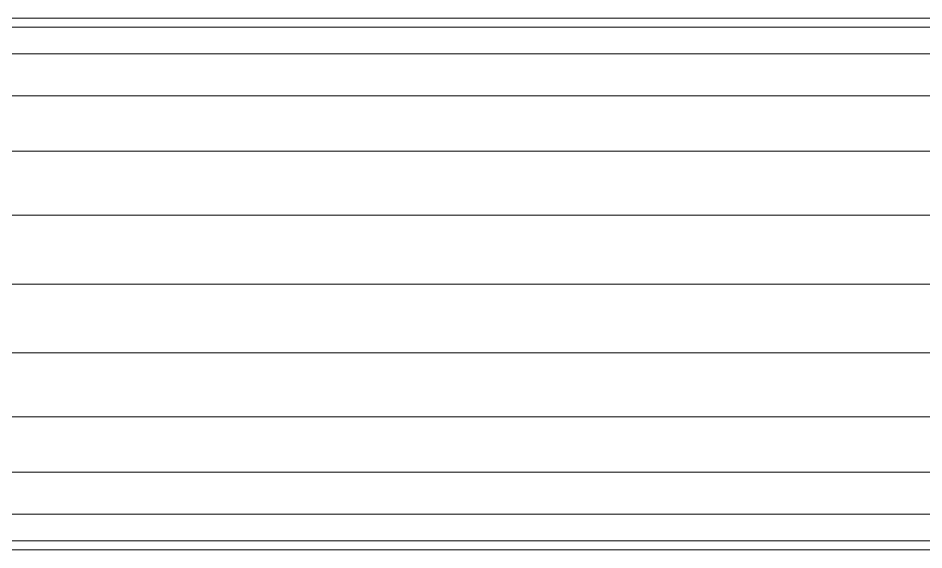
# Model space of a CAD drawing. Header units: inches. Extents: x -3326 to -59, y 8 to 1043.
# Drawn here: x -1288.473 to -1286.233, y 452.978 to 454.293 of the extents above; entities that cross this region are included whole.
import ezdxf

# ---------------------------------------------------------------- set-up
doc = ezdxf.new("R2010")
doc.units = ezdxf.units.IN
doc.header["$MEASUREMENT"] = 0
doc.layers.add('F-SPRN', color=10, linetype='Continuous', lineweight=9)

msp = doc.modelspace()

# ---------------------------------------------------------------- linework, layer by layer
at = {"layer": 'F-SPRN', "color": 1}
msp.add_line((-1284.955, 453.635, 964), (-1299.1289, 453.635, 964), dxfattribs=at)
msp.add_line((-1284.955, 453.635, 964), (-1299.1289, 453.635, 964), dxfattribs=at)

# ---------------------------------------------------------------- meshes
mesh = msp.add_polyface(dxfattribs=at)
corners = [(-1284.955, 453.635, 964.6575), (-1284.955, 453.8052, 964.6351), (-1284.955, 453.9638, 964.5694), (-1284.955, 454.1, 964.4649), (-1284.955, 454.2044, 964.3287), (-1284.955, 454.2701, 964.1701), (-1284.955, 454.2925, 964), (-1299.1289, 454.2925, 964), (-1299.1289, 454.2701, 964.1701), (-1299.1289, 454.2044, 964.3287), (-1299.1289, 454.1, 964.4649), (-1299.1289, 453.9638, 964.5694), (-1299.1289, 453.8052, 964.6351), (-1299.1289, 453.635, 964.6575)]
mesh.append_faces([[corners[k] for k in face] for face in [(8, 9, 4, 5), (3, 4, 9, 10), (11, 12, 1, 2), (2, 3, 10, 11)]], dxfattribs={"vtx1": -1, "vtx3": -1, "color": 1})
mesh.append_faces([[corners[k] for k in face] for face in [(6, 7, 8, 5)]], dxfattribs={"vtx2": -1, "color": 1})
mesh.append_faces([[corners[k] for k in face] for face in [(12, 13, 0, 1)]], dxfattribs={"vtx3": -1, "color": 1})
mesh = msp.add_polyface(dxfattribs=at)
corners = [(-1284.955, 454.2925, 964), (-1284.955, 454.2701, 963.8298), (-1284.955, 454.2044, 963.6713), (-1284.955, 454.1, 963.535), (-1284.955, 453.9638, 963.4306), (-1284.955, 453.8052, 963.3649), (-1284.955, 453.635, 963.3425), (-1299.1289, 453.635, 963.3425), (-1299.1289, 453.8052, 963.3649), (-1299.1289, 453.9638, 963.4306), (-1299.1289, 454.1, 963.535), (-1299.1289, 454.2044, 963.6713), (-1299.1289, 454.2701, 963.8298), (-1299.1289, 454.2925, 964)]
mesh.append_faces([[corners[k] for k in face] for face in [(7, 8, 5, 6)]], dxfattribs={"vtx1": -1, "color": 1})
mesh.append_faces([[corners[k] for k in face] for face in [(8, 9, 4, 5), (3, 4, 9, 10), (11, 12, 1, 2), (2, 3, 10, 11)]], dxfattribs={"vtx1": -1, "vtx3": -1, "color": 1})
mesh.append_faces([[corners[k] for k in face] for face in [(12, 13, 0, 1)]], dxfattribs={"vtx3": -1, "color": 1})
mesh = msp.add_polyface(dxfattribs=at)
corners = [(-1284.955, 452.9775, 964), (-1284.955, 453, 964.1701), (-1284.955, 453.0656, 964.3287), (-1284.955, 453.1701, 964.4649), (-1284.955, 453.3063, 964.5694), (-1284.955, 453.4649, 964.6351), (-1284.955, 453.635, 964.6575), (-1299.1289, 453.635, 964.6575), (-1299.1289, 453.4649, 964.6351), (-1299.1289, 453.3063, 964.5694), (-1299.1289, 453.1701, 964.4649), (-1299.1289, 453.0656, 964.3287), (-1299.1289, 453, 964.1701), (-1299.1289, 452.9775, 964)]
mesh.append_faces([[corners[k] for k in face] for face in [(7, 8, 5, 6)]], dxfattribs={"vtx1": -1, "color": 1})
mesh.append_faces([[corners[k] for k in face] for face in [(8, 9, 4, 5), (3, 4, 9, 10), (11, 12, 1, 2), (2, 3, 10, 11)]], dxfattribs={"vtx1": -1, "vtx3": -1, "color": 1})
mesh.append_faces([[corners[k] for k in face] for face in [(12, 13, 0, 1)]], dxfattribs={"vtx3": -1, "color": 1})
mesh = msp.add_polyface(dxfattribs=at)
corners = [(-1284.955, 453.635, 963.3425), (-1284.955, 453.4649, 963.3649), (-1284.955, 453.3063, 963.4306), (-1284.955, 453.1701, 963.535), (-1284.955, 453.0656, 963.6713), (-1284.955, 453, 963.8298), (-1284.955, 452.9775, 964), (-1299.1289, 452.9775, 964), (-1299.1289, 453, 963.8298), (-1299.1289, 453.0656, 963.6713), (-1299.1289, 453.1701, 963.535), (-1299.1289, 453.3063, 963.4306), (-1299.1289, 453.4649, 963.3649), (-1299.1289, 453.635, 963.3425)]
mesh.append_faces([[corners[k] for k in face] for face in [(7, 8, 5, 6)]], dxfattribs={"vtx1": -1, "color": 1})
mesh.append_faces([[corners[k] for k in face] for face in [(8, 9, 4, 5), (3, 4, 9, 10), (11, 12, 1, 2), (2, 3, 10, 11)]], dxfattribs={"vtx1": -1, "vtx3": -1, "color": 1})
mesh.append_faces([[corners[k] for k in face] for face in [(12, 13, 0, 1)]], dxfattribs={"vtx3": -1, "color": 1})

doc.saveas('drawing.dxf')
